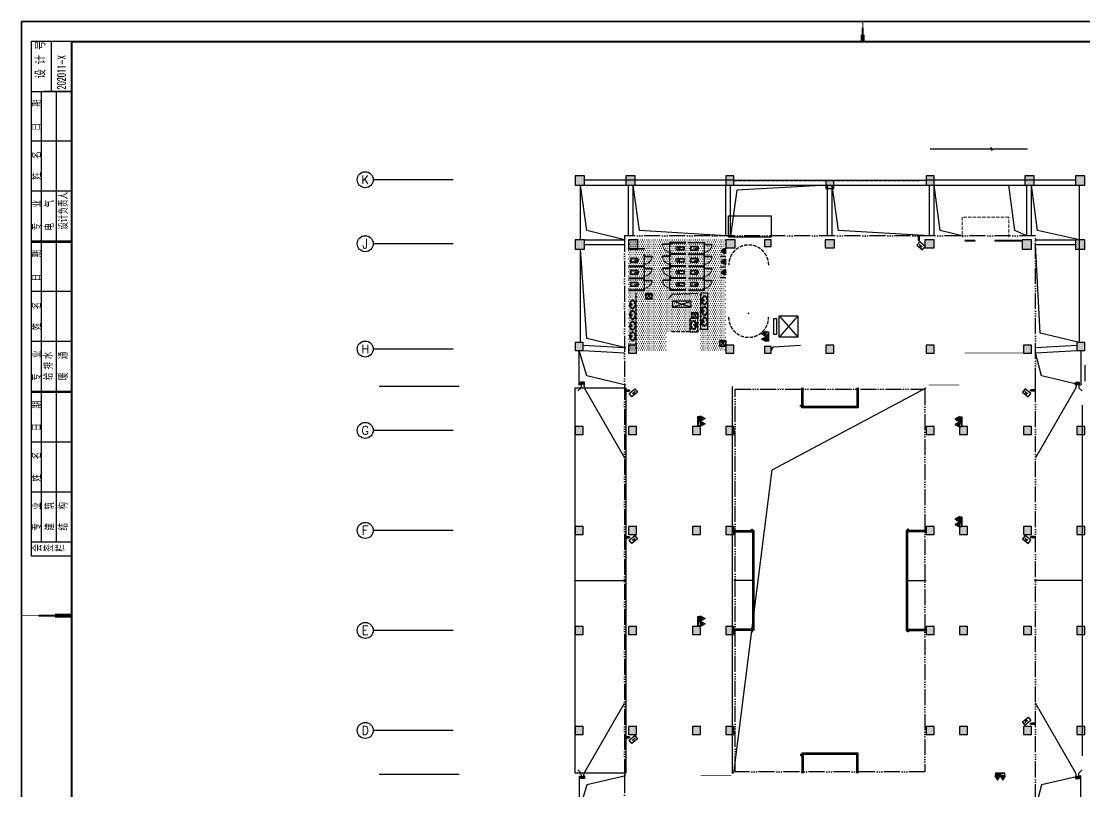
# Model space of a CAD drawing. Extents: x -55438775289 to -98440, y -7665632576 to 9496667396.
# Drawn here: x -234616 to -154877, y 109380 to 167161 of the extents above; entities that cross this region are included whole.
import ezdxf
from ezdxf.enums import TextEntityAlignment as Align

# ---------------------------------------------------------------- set-up
doc = ezdxf.new("R2010")
doc.units = 0
doc.header["$LTSCALE"] = 1000
for name, pattern in [('行政综合楼底图$0$ACAD_ISO06W100', [37.5, 24, -3, 0.5, -3, 0.5, -3, 0.5, -3]), ('行政综合楼底图$0$DASH', [0.35, 0.25, -0.1]), ('行政综合楼底图$0$HIDDEN2', [0.1875, 0.125, -0.0625])]:
    doc.linetypes.add(name, pattern=pattern)
doc.layers.get('0').update_dxf_attribs({"linetype": 'CONTINUOUS'})
for name, color, linetype in [('0AR', 8, 'CONTINUOUS'), ('FRAME', 7, 'CONTINUOUS'), ('行政综合楼底图$0$AXIS', 8, 'CONTINUOUS'), ('行政综合楼底图$0$AXIS_TEXT', 8, 'CONTINUOUS'), ('行政综合楼底图$0$DIM_SYMB', 8, 'CONTINUOUS'), ('行政综合楼底图$0$E_LINE', 8, 'CONTINUOUS'), ('行政综合楼底图$0$EQUIP_消火栓', 8, 'CONTINUOUS'), ('行政综合楼底图$0$EQUIP_灭火器', 8, 'CONTINUOUS'), ('行政综合楼底图$0$EVTR', 8, 'CONTINUOUS'), ('行政综合楼底图$0$HANDRAIL', 8, 'CONTINUOUS'), ('行政综合楼底图$0$JS-柱', 8, 'CONTINUOUS'), ('行政综合楼底图$0$LINE', 8, 'CONTINUOUS'), ('行政综合楼底图$0$LVTRY', 8, 'CONTINUOUS'), ('行政综合楼底图$0$PUB_HATCH', 8, 'CONTINUOUS'), ('行政综合楼底图$0$roof', 8, 'CONTINUOUS'), ('行政综合楼底图$0$SPACE_HATCH', 8, 'CONTINUOUS'), ('行政综合楼底图$0$STAIR', 8, 'CONTINUOUS'), ('行政综合楼底图$0$SURFACE', 8, 'CONTINUOUS'), ('行政综合楼底图$0$WALL', 8, 'CONTINUOUS'), ('行政综合楼底图$0$WATER', 8, 'CONTINUOUS'), ('行政综合楼底图$0$WINDOW', 8, 'CONTINUOUS'), ('行政综合楼底图$0$Z-电器', 8, 'CONTINUOUS'), ('行政综合楼底图$0$挡烟垂壁', 8, 'CONTINUOUS'), ('行政综合楼底图$0$洁具', 8, 'CONTINUOUS'), ('行政综合楼底图$0$空调', 8, 'CONTINUOUS')]:
    doc.layers.add(name, color=color, linetype=linetype)
doc.layers.add('行政综合楼底图$0$_0', color=8, linetype='CONTINUOUS', lineweight=0)
doc.layers.add('行政综合楼底图$0$COLU', color=8, linetype='CONTINUOUS', lineweight=30)
doc.styles.add('FRAME-3', font='romans.shx', dxfattribs={"width": 0.7, "bigfont": 'hztxt.shx'})
doc.styles.add('行政综合楼底图$0$_TCH_AXIS', font='COMPLEX', dxfattribs={"bigfont": 'GBCBIG'})
doc.styles.add('行政综合楼底图$0$COMPLEX', font='COMPLEX')
doc.styles.add('行政综合楼底图$0$DIM_FONT', font='SIMPLEX', dxfattribs={"width": 0.7, "bigfont": 'GBCBIG'})

# ---------------------------------------------------------------- blocks, each defined once
blk = doc.blocks.new('行政综合楼底图$0$54i6iws5oo7folpdusthhs')
at = {"color": 253}
for points in [[(6304, 5690), (3370, 5007), (2804, 3090)], [(40404, 5690), (37470, 5007), (37005, 3273)], [(6304, 2891), (3370, 2207), (2904, -4510)], [(40304, 2490), (37370, 1807), (37005, -4860)], [(6204, -5210), (3370, -5893), (2904, -9310)], [(13804, -5509), (7320, -5893), (6854, -9310)], [(21429, -9310), (14620, -8926), (14154, -5509)], [(29054, -5509), (22245, -5893), (21779, -9310)], [(31504, -5509), (29870, -5893), (29404, -9310)], [(36355, -5509), (35470, -5893), (35005, -9310)], [(40304, -5210), (37170, -5893), (36705, -9310)]]:
    blk.add_lwpolyline(points, dxfattribs=at)
at = {"layer": '行政综合楼底图$0$LINE'}
for points in [[(2804, 5690), (2804, 3090)], [(40404, 3090), (40404, 5690)], [(40705, 4190), (40705, 5390)], [(3104, 3090), (6204, 3273)], [(37005, 3273), (40105, 3090)], [(2904, 2490), (2904, -4510)], [(3104, 2690), (6204, 2873)], [(37005, 2873), (40105, 2690)], [(40304, 2490), (40304, -9310)], [(2904, -5210), (2904, -9310)], [(3204, -4860), (6204, -4860)], [(3204, -5210), (6204, -5210)], [(6504, -5509), (6504, -9310)], [(6854, -5509), (6854, -9310)], [(13804, -5509), (13804, -9310)], [(14154, -5509), (14154, -9310)], [(21429, -5509), (21429, -9310)], [(21779, -5509), (21779, -9310)], [(29054, -5509), (29054, -9310)], [(29404, -5509), (29404, -9310)], [(36355, -5509), (36355, -9310)], [(36705, -5509), (36705, -9310)], [(37005, -4860), (40004, -4860)], [(37005, -5210), (40004, -5210)], [(3204, -9310), (40004, -9310)], [(3204, -9710), (14404, -9710)], [(28804, -9660), (14404, -9660)], [(14404, -9710), (14404, -9660)], [(28804, -9710), (28804, -9660)], [(28804, -9710), (40004, -9710)]]:
    blk.add_lwpolyline(points, dxfattribs=at)
blk = doc.blocks.new('行政综合楼底图$0$儿童房给如果')
at = {"layer": '行政综合楼底图$0$WATER', "linetype": '行政综合楼底图$0$DASH', "ltscale": 0.1}
for p, q in [((368439, 688329), (368439, 688539)), ((368739, 688539), (368439, 688539)), ((368449, 688329), (368449, 688529)), ((368729, 688529), (368449, 688529)), ((368524, 688509), (368469, 688129)), ((368654, 688509), (368708, 688129)), ((368729, 688329), (368729, 688529)), ((368739, 688329), (368739, 688539))]:
    blk.add_line(p, q, dxfattribs=at)
blk.add_lwpolyline([(368654, 688509), (368524, 688509)], dxfattribs=at)
blk.add_circle((368589, 688454), 55, dxfattribs=at)
blk = doc.blocks.new('行政综合楼底图$0$dajtriktwkk5kwtjshsh')
at = {"layer": '行政综合楼底图$0$LVTRY'}
for p, q in [((-35580, 1974), (-35811, 1744)), ((1759, 1974), (1989, 1744)), ((-35580, -26926), (-35811, -26696)), ((1759, -26926), (1989, -26696))]:
    blk.add_line(p, q, dxfattribs=at)
for points in [[(-35341, 1974), (-32311, -3275)], [(1520, 1974), (-1511, -3275)], [(-36011, -12476), (-32211, -12476)], [(1989, -12476), (-1611, -12476)], [(-35341, -26926), (-32311, -21677)], [(1520, -26926), (-1511, -21677)]]:
    blk.add_lwpolyline(points, dxfattribs=at)
at = {"layer": '行政综合楼底图$0$_0'}
blk.add_blockref('行政综合楼底图$0$儿童房给如果', (-404049, -686155), dxfattribs=at)
at = {"layer": '行政综合楼底图$0$_0', "xscale": -1}
blk.add_blockref('行政综合楼底图$0$儿童房给如果', (370228, -686155), dxfattribs=at)
at = {"layer": '行政综合楼底图$0$_0', "xscale": -1, "rotation": 180}
blk.add_blockref('行政综合楼底图$0$儿童房给如果', (-404049, 661203), dxfattribs=at)
at = {"layer": '行政综合楼底图$0$_0', "rotation": 180}
blk.add_blockref('行政综合楼底图$0$儿童房给如果', (370228, 661203), dxfattribs=at)
blk = doc.blocks.new('行政综合楼底图$0$$TwtSys$00000434')
for p, q in [((-0.5, 0.5), (-0.5, -0.5)), ((-0.5, -0.5), (0.5, 0.5)), ((0.5, 0.5), (-0.5, 0.5)), ((0.5, -0.5), (0.5, 0.5)), ((-0.5, -0.5), (0.5, -0.5))]:
    blk.add_line(p, q)
blk.add_solid([(0.5, -0.5), (0.5, 0.5), (-0.5, -0.5)])
blk = doc.blocks.new('行政综合楼底图$0$$TWTSYS$00000546')
h = blk.add_hatch()
h.set_pattern_fill('ANSI31', color=256, scale=200, style=0)
h.set_pattern_definition([(45, (-38543.802, -6670.83), (-17.67767, 17.67767), [])])
h.paths.add_polyline_path([(-65, 174), (65, 174), (65, 44), (-65, 44)])
for points in [[(0, 344), (-198, 0), (198, 0)], [(-65, 174), (65, 174), (65, 44), (-65, 44)]]:
    blk.add_lwpolyline(points, close=True)
blk = doc.blocks.new('行政综合楼底图$0$xhs2')
at = {"layer": '行政综合楼底图$0$EQUIP_消火栓', "xscale": 700, "zscale": 700}
for p, yscale, rotation in [((-5010, 21484), -200, 270.0000050090401), ((-10110, 15134), -200, 90.0000050090401), ((9490, 15084), 200, 89.99999499095989), ((9490, 7584), 200, 89.99999499095989), ((-10110, 134), -200, 90.0000050090401), ((12440, -11366), 200, 179.9999949909599), ((-960, -13966), 200, 359.9999949909599)]:
    blk.add_blockref('行政综合楼底图$0$$TwtSys$00000434', p, dxfattribs=dict(at, yscale=yscale, rotation=rotation))
at = {"layer": '行政综合楼底图$0$EQUIP_灭火器', "color": 0, "yscale": -1}
for p, rotation in [((-5110, 21682), 270.0000050090401), ((-5110, 21285), 270.0000050090401), ((-10010, 15332), 90.00000500904005), ((-10010, 14935), 90.00000500904005), ((-10010, 332), 90.00000500904005), ((-10010, -65), 90.00000500904005)]:
    blk.add_blockref('行政综合楼底图$0$$TWTSYS$00000546', p, dxfattribs=dict(at, rotation=rotation))
at = {"layer": '行政综合楼底图$0$EQUIP_灭火器', "color": 0}
for p, rotation in [((9390, 15282), 89.99999499095989), ((9390, 14885), 89.99999499095989), ((9390, 7782), 89.99999499095989), ((9390, 7385), 89.99999499095989), ((12242, -11466), 179.9999949909599), ((12639, -11466), 179.9999949909599)]:
    blk.add_blockref('行政综合楼底图$0$$TWTSYS$00000546', p, dxfattribs=dict(at, rotation=rotation))
for p in [(-1158, -13866), (-761, -13866)]:
    blk.add_blockref('行政综合楼底图$0$$TWTSYS$00000546', p, dxfattribs=at)
blk = doc.blocks.new('行政综合楼底图$0$$DorLib2D$00000001')
for p, q in [((0.45, 0.975), (0.5, 0.975)), ((0.45, 0), (0.45, 0.975)), ((0.5, 0), (0.45, 0)), ((0.5, 0), (0.5, 0.975))]:
    blk.add_line(p, q)
at = {"lineweight": 13}
blk.add_arc((0.475, 0), 0.975, 91.46928, 180, dxfattribs=at)
blk = doc.blocks.new('行政综合楼底图$0$$lvtry$00000200')
at = {"color": 0}
for p, q in [((-110, -40, 0), (-110, -470, 0)), ((100, -30, 0), (-100, -30, 0)), ((110, -470, 0), (110, -40, 0))]:
    blk.add_line(p, q, dxfattribs=at)
at = {"color": 0, "elevation": 0}
blk.add_lwpolyline([(100, 0), (-100, 0, 0.414214), (-140, -40), (-140, -480, 0.414214), (-30, -590), (30, -590, 0.414214), (140, -480), (140, -40, 0.414214)], format="xyb", close=True, dxfattribs=at)
blk.add_lwpolyline([(140, -470), (-140, -470)], dxfattribs=at)
at = {"color": 0}
blk.add_circle((0, -359, 0), 20, dxfattribs=at)
for centre, start, end in [((-100, -40, 0), 90, 180), ((100, -40, 0), 0, 90)]:
    blk.add_arc(centre, 10, start, end, dxfattribs=at)
for p in [(0, 0), (0, -359, 0)]:
    blk.add_point(p, dxfattribs=at)
blk = doc.blocks.new('行政综合楼底图$0$WEWWW')
at = {"layer": '行政综合楼底图$0$洁具', "color": 201}
blk.add_line((1309138, 225223), (1309138, 225253), dxfattribs=at)
for points in [[(1307938, 224488), (1309138, 224488), (1309138, 225388)], [(1309108, 225253), (1309108, 225388)], [(1307938, 224518), (1309108, 224518), (1309108, 224653), (1309138, 224653)]]:
    blk.add_lwpolyline(points, dxfattribs=at)
at = {"layer": '行政综合楼底图$0$LVTRY', "rotation": 89.99964805849478}
blk.add_blockref('行政综合楼底图$0$$lvtry$00000200', (1308078, 224938, 0), dxfattribs=at)
at = {"layer": '行政综合楼底图$0$洁具', "color": 201, "extrusion": (0, 0, -1), "xscale": 600, "yscale": 600, "zscale": -100, "rotation": 90}
blk.add_blockref('行政综合楼底图$0$$DorLib2D$00000001', (-1309108, 224953), dxfattribs=at)
blk = doc.blocks.new('行政综合楼底图$0$$plan$00002813')
at = {"layer": '行政综合楼底图$0$LVTRY'}
blk.add_line((-112, -146), (114, -146), dxfattribs=at)
blk.add_lwpolyline([(-185, 0), (-185, -10), (-164, -10, 0.125587), (-163, -162, 0.087699), (-135, -207, -0.142493), (-79, -292, 0.309604), (0, -360, 0.229829), (59, -308, -0.1358), (128, -215, 0.187963), (170, -108, 0.056569), (165, -10), (185, -10), (185, 0)], format="xyb", close=True, dxfattribs=at)
for radius in [47.3, 34.6, 22.1]:
    blk.add_circle((0, -62), radius, dxfattribs=at)
for centre, radius, start, end in [((-382, -363), 346, 14.06156, 38.70013), ((-6, -276), 40.9, 183.65649, 351.93977), ((335, -366), 312, 135.28681, 164.39133)]:
    blk.add_arc(centre, radius, start, end, dxfattribs=at)
blk = doc.blocks.new('行政综合楼底图$0$$lvtry$00000174')
at = {"color": 0}
for p, q in [((-179, -96), (-17, -96)), ((-14, -152), (-54, -152)), ((-52, -25), (56, -25)), ((-52, -78), (-20, -78)), ((-22, -44), (-17, -142)), ((2, -208), (2, -161)), ((58, -152), (18, -152)), ((21, -142), (26, -44)), ((21, -96), (183, -96)), ((24, -78), (56, -78))]:
    blk.add_line(p, q, dxfattribs=at)
blk.add_lwpolyline([(-123, -18, 0.084172), (-219, -66, 0.106486), (-289, -143, 0.130324), (-310, -225, 0.130324), (-289, -308, 0.106486), (-219, -385, 0.084172), (-123, -433, 0.073176), (0, -451, 0.073176), (123, -433, 0.084172), (219, -385, 0.106486), (289, -308, 0.130324), (310, -225, 0.130324), (289, -143, 0.106486), (219, -66, 0.084172), (123, -18, 0.073176), (0, 0, 0.073176), (-123, -18)], format="xyb", dxfattribs=at)
for centre, radius in [((-52, -52), 19.4), ((-52, -52), 12.6), ((56, -52), 19.4), ((56, -52), 12.6)]:
    blk.add_circle(centre, radius, dxfattribs=at)
for centre, radius, start, end in [((-114, -224), 148, 125.21711, 225.40436), ((6, -130), 300, 221.74301, 269.24304), ((-179, -131), 35.1, 90, 125.21711), ((-52, -52), 26.5, 90, 270), ((2, -152), 30.9, 129.87131, 50.12869), ((2, -62), 29.9, 37.44023, 142.55977), ((2, -142), 19.1, 180, 0), ((2, -152), 19.3, 163.92741, 16.07259), ((-2, -130), 300, 270.75696, 318.25699), ((56, -52), 26.5, 270, 90), ((183, -131), 35.1, 54.78289, 90), ((118, -224), 148, 314.59564, 54.78289)]:
    blk.add_arc(centre, radius, start, end, dxfattribs=at)
for p in [(2, -62), (2, -152)]:
    blk.add_point(p, dxfattribs=at)
blk = doc.blocks.new('行政综合楼底图$0$$plan$00002154')
for p, q in [((-449.999625, 450), (449.999625, 450)), ((-449.999625, -450), (-449.999625, 450)), ((-399.999625, 400), (399.999625, 400)), ((-399.999625, 400), (-26.107125, 26.1075)), ((-399.999625, -400), (-399.999625, 400)), ((24.999625, 0), (-24.999625, 0)), ((0.000375, -25), (0.000375, 25)), ((26.392875, 26.3925), (399.999625, 400)), ((399.999625, 400), (399.999625, -400)), ((449.999625, 450), (449.999625, -450)), ((449.999625, -450), (-449.999625, -450)), ((-399.999625, -400), (-26.497125, -26.495)), ((399.999625, -400), (-399.999625, -400)), ((26.584875, -26.585), (399.999625, -400))]:
    blk.add_line(p, q)
for radius in [37.5, 25]:
    blk.add_circle((0.000375, 0), radius)
blk = doc.blocks.new('行政综合楼底图$0$q4853w6yeat4q3')
at = {"layer": '行政综合楼底图$0$PUB_HATCH'}
h = blk.add_hatch(dxfattribs=at)
h.set_pattern_fill('DOTS', color=256, scale=100)
h.set_pattern_definition([(0, (587061.73, 854825.42), (79.375, 158.75), [0, -158.75])])
h.paths.add_polyline_path([(-914, 1171), (-914, 2371), (-914, 2571), (1686, 2571), (1686, 1171), (3586, 1171), (3586, 9471), (-3714, 9471), (-3714, 1271), (-3714, 1171)])
blk.add_lwpolyline([(-714, 5071), (-434, 5377), (1486, 5471)])
at = {"layer": '行政综合楼底图$0$LVTRY'}
for points in [[(3586, 8206), (3186, 8206), (3186, 8236), (3586, 8236)], [(3586, 7406), (3186, 7406), (3186, 7436), (3586, 7436)], [(3586, 6606), (3186, 6606), (3186, 6636), (3586, 6636)], [(-3164, 5471), (-3164, 1721), (-3164, 1721), (-3164, 1721), (-3164, 1571)], [(1686, 2771), (2236, 2771), (2236, 5471), (1686, 5471), (1686, 2771)], [(1486, 3571), (886, 3571), (886, 2571), (1486, 2571), (1486, 3571)]]:
    blk.add_lwpolyline(points, dxfattribs=at)
at = {"layer": '行政综合楼底图$0$SPACE_HATCH'}
blk.add_lwpolyline([(986, 4421), (986, 4871), (-414, 4871), (-414, 4421), (986, 4421), (-414, 4871), (-414, 4421), (986, 4871)], dxfattribs=at)
at = {"layer": '行政综合楼底图$0$WINDOW', "linetype": '行政综合楼底图$0$DASH'}
blk.add_line((836, 2571), (-464, 2571), dxfattribs=at)
at = {"layer": '行政综合楼底图$0$洁具', "color": 201}
for points in [[(-3714, 8801), (-2514, 8801), (-2514, 8771), (-3714, 8771)], [(586, 9271), (-614, 9271), (-614, 9241), (586, 9241)], [(786, 9271), (1986, 9271), (1986, 9241), (786, 9241)]]:
    blk.add_lwpolyline(points, close=True, dxfattribs=at)
at = {"xscale": -1}
for p in [(1308523, -216117), (1308523, -217017), (1308523, -217917), (1308523, -218817)]:
    blk.add_blockref('行政综合楼底图$0$WEWWW', p, dxfattribs=at)
for p in [(-1307152, -216117), (-1311652, -217017), (-1307152, -217017), (-1311652, -217917), (-1307152, -217917), (-1311652, -218817), (-1307152, -218817)]:
    blk.add_blockref('行政综合楼底图$0$WEWWW', p)
at = {"layer": '行政综合楼底图$0$LVTRY'}
for name, p, rotation in [('行政综合楼底图$0$$plan$00002813', (3586, 8621), 270), ('行政综合楼底图$0$$plan$00002813', (3586, 7821), 270), ('行政综合楼底图$0$$plan$00002813', (3586, 7021), 270), ('行政综合楼底图$0$$lvtry$00000174', (-3639, 4620), 90), ('行政综合楼底图$0$$lvtry$00000174', (1761, 4920), 90), ('行政综合楼底图$0$$lvtry$00000174', (-3639, 3820), 90), ('行政综合楼底图$0$$lvtry$00000174', (1761, 4120), 90), ('行政综合楼底图$0$$lvtry$00000174', (-3639, 3020), 90), ('行政综合楼底图$0$$lvtry$00000174', (1388, 3073), 270), ('行政综合楼底图$0$$lvtry$00000174', (1761, 3320), 90), ('行政综合楼底图$0$$lvtry$00000174', (-3639, 2220), 90)]:
    blk.add_blockref(name, p, dxfattribs=dict(at, rotation=rotation))
at = {"layer": '行政综合楼底图$0$LVTRY', "xscale": 0.4999999999999998, "yscale": 0.4999999999999998, "zscale": 0.4999999999999998, "rotation": 179.9999999999794}
for p in [(-2189, 5246), (1261, 3796), (3361, 1696)]:
    blk.add_blockref('行政综合楼底图$0$$plan$00002154', p, dxfattribs=at)
blk = doc.blocks.new('行政综合楼底图$0$ay5au4343awu5riais')
at = {"color": 253}
for points in [[(6304, 5690), (3370, 5007), (2804, 3090)], [(40404, 5690), (37470, 5007), (37005, 3273)], [(6304, 2890), (3370, 2207), (2904, -4510)], [(40304, 2490), (39291, -3981), (37005, -4480)], [(6204, -5210), (3370, -5893), (2904, -9310)], [(13804, -5510), (7320, -5893), (6854, -9310)], [(21429, -5510), (14620, -5893), (14154, -9310)], [(29054, -5510), (22245, -5893), (21779, -9310)], [(36355, -5510), (34570, -5893), (34105, -9310)], [(40304, -5210), (37170, -5893), (36705, -9310)]]:
    blk.add_lwpolyline(points, dxfattribs=at)
at = {"layer": '行政综合楼底图$0$LINE'}
for points in [[(2804, 5690), (2804, 3090)], [(40404, 3090), (40404, 5690)], [(3104, 3090), (6204, 3273)], [(37005, 3273), (40105, 3090)], [(2904, 2490), (2904, -4510)], [(3105, 2740), (6204, 2908)], [(37005, 2908), (40105, 2740)], [(40304, 2490), (40304, -9310)], [(2904, -5210), (2904, -9310)], [(3204, -4860), (6204, -4860)], [(3204, -5210), (6204, -5210)], [(6504, -5510), (6504, -9310)], [(6854, -5510), (6854, -9310)], [(13804, -5510), (13804, -9310)], [(14154, -5510), (14154, -9310)], [(21429, -5510), (21429, -9310)], [(21779, -5510), (21779, -9310)], [(29054, -5510), (29054, -9310)], [(29404, -5510), (29404, -9310)], [(36355, -5510), (36355, -9310)], [(36705, -5510), (36705, -9310)], [(37005, -4860), (40004, -4860)], [(37005, -5210), (40004, -5210)], [(3204, -9310), (40004, -9310)], [(3204, -9710), (14404, -9710)], [(28804, -9660), (14404, -9660)], [(28804, -9710), (40004, -9710)]]:
    blk.add_lwpolyline(points, dxfattribs=at)
blk = doc.blocks.new('行政综合楼底图$0$二层柱网2020.4.24')
at = {"layer": '行政综合楼底图$0$JS-柱', "transparency": 33554687}
h = blk.add_hatch(color=8, dxfattribs=at)
h.dxf.hatch_style = 1
h.paths.add_polyline_path([(225758, 192882), (225058, 192882), (225058, 192182), (225758, 192182)])
h.paths.add_polyline_path([(229558, 192882), (228858, 192882), (228858, 192182), (229558, 192182)])
h.paths.add_polyline_path([(236958, 192882), (236358, 192882), (236358, 192182), (236958, 192182)])
h.paths.add_polyline_path([(244458, 192532), (243858, 192532), (243858, 191932), (244458, 191932)])
h.paths.add_polyline_path([(251958, 192882), (251358, 192882), (251358, 192182), (251958, 192182)])
h.paths.add_polyline_path([(259458, 192882), (258758, 192882), (258758, 192182), (259458, 192182)])
h.paths.add_polyline_path([(263258, 192882), (262558, 192882), (262558, 192182), (263258, 192182)])
h.paths.add_polyline_path([(263258, 188082), (262558, 188082), (262558, 187382), (263258, 187382)])
h.paths.add_polyline_path([(259258, 188082), (258558, 188082), (258558, 187382), (259258, 187382)])
h.paths.add_polyline_path([(251958, 188082), (251258, 188082), (251258, 187482), (251958, 187482)])
h.paths.add_polyline_path([(244508, 188082), (243808, 188082), (243808, 187482), (244508, 187482)])
h.paths.add_polyline_path([(239758, 188082), (239258, 188082), (239258, 187582), (239758, 187582)])
h.paths.add_polyline_path([(237058, 188082), (236358, 188082), (236358, 187482), (237058, 187482)])
h.paths.add_polyline_path([(229758, 188082), (229058, 188082), (229058, 187382), (229758, 187382)])
h.paths.add_polyline_path([(225758, 188082), (225058, 188082), (225058, 187382), (225758, 187382)])
h.paths.add_polyline_path([(225658, 180382), (225058, 180382), (225058, 179782), (225658, 179782)])
h.paths.add_polyline_path([(229658, 180182), (229058, 180182), (229058, 179582), (229658, 179582)])
h.paths.add_polyline_path([(236958, 180182), (236358, 180182), (236358, 179582), (236958, 179582)])
h.paths.add_polyline_path([(239758, 180082), (239258, 180082), (239258, 179582), (239758, 179582)])
h.paths.add_polyline_path([(244458, 180182), (243858, 180182), (243858, 179582), (244458, 179582)])
h.paths.add_polyline_path([(251958, 180182), (251358, 180182), (251358, 179582), (251958, 179582)])
h.paths.add_polyline_path([(259258, 180182), (258658, 180182), (258658, 179582), (259258, 179582)])
h.paths.add_polyline_path([(263258, 180382), (262658, 180382), (262658, 179782), (263258, 179782)])
h.paths.add_polyline_path([(259258, 174082), (258658, 174082), (258658, 173482), (259258, 173482)])
h.paths.add_polyline_path([(263258, 174082), (262658, 174082), (262658, 173482), (263258, 173482)])
h.paths.add_polyline_path([(254458, 174082), (253858, 174082), (253858, 173482), (254458, 173482)])
h.paths.add_polyline_path([(251958, 174082), (251358, 174082), (251358, 173482), (251958, 173482)])
h.paths.add_polyline_path([(236958, 174082), (236358, 174082), (236358, 173482), (236958, 173482)])
h.paths.add_polyline_path([(234458, 174082), (233858, 174082), (233858, 173482), (234458, 173482)])
h.paths.add_polyline_path([(229658, 174082), (229058, 174082), (229058, 173482), (229658, 173482)])
h.paths.add_polyline_path([(225658, 174082), (225058, 174082), (225058, 173482), (225658, 173482)])
h.paths.add_polyline_path([(236958, 166582), (236358, 166582), (236358, 165982), (236958, 165982)])
h.paths.add_polyline_path([(234458, 166582), (233858, 166582), (233858, 165982), (234458, 165982)])
h.paths.add_polyline_path([(229658, 166582), (229058, 166582), (229058, 165982), (229658, 165982)])
h.paths.add_polyline_path([(225658, 166582), (225058, 166582), (225058, 165982), (225658, 165982)])
h.paths.add_polyline_path([(263258, 166582), (262658, 166582), (262658, 165982), (263258, 165982)])
h.paths.add_polyline_path([(259258, 166582), (258658, 166582), (258658, 165982), (259258, 165982)])
h.paths.add_polyline_path([(254458, 166582), (253858, 166582), (253858, 165982), (254458, 165982)])
h.paths.add_polyline_path([(251958, 166582), (251358, 166582), (251358, 165982), (251958, 165982)])
h.paths.add_polyline_path([(263258, 159082), (262658, 159082), (262658, 158482), (263258, 158482)])
h.paths.add_polyline_path([(259258, 159082), (258658, 159082), (258658, 158482), (259258, 158482)])
h.paths.add_polyline_path([(254458, 159082), (253858, 159082), (253858, 158482), (254458, 158482)])
h.paths.add_polyline_path([(251958, 159082), (251358, 159082), (251358, 158482), (251958, 158482)])
h.paths.add_polyline_path([(236958, 159082), (236358, 159082), (236358, 158482), (236958, 158482)])
h.paths.add_polyline_path([(234458, 159082), (233858, 159082), (233858, 158482), (234458, 158482)])
h.paths.add_polyline_path([(229658, 159082), (229058, 159082), (229058, 158482), (229658, 158482)])
h.paths.add_polyline_path([(225658, 159082), (225058, 159082), (225058, 158482), (225658, 158482)])
h.paths.add_polyline_path([(236958, 151582), (236358, 151582), (236358, 150982), (236958, 150982)])
h.paths.add_polyline_path([(234458, 151582), (233858, 151582), (233858, 150982), (234458, 150982)])
h.paths.add_polyline_path([(229658, 151582), (229058, 151582), (229058, 150982), (229658, 150982)])
h.paths.add_polyline_path([(225658, 151582), (225058, 151582), (225058, 150982), (225658, 150982)])
h.paths.add_polyline_path([(263258, 151582), (262658, 151582), (262658, 150982), (263258, 150982)])
h.paths.add_polyline_path([(259258, 151582), (258658, 151582), (258658, 150982), (259258, 150982)])
h.paths.add_polyline_path([(254458, 151582), (253858, 151582), (253858, 150982), (254458, 150982)])
h.paths.add_polyline_path([(251958, 151582), (251358, 151582), (251358, 150982), (251958, 150982)])
h.paths.add_polyline_path([(263258, 145282), (262658, 145282), (262658, 144682), (263258, 144682)])
h.paths.add_polyline_path([(259258, 145482), (258658, 145482), (258658, 144882), (259258, 144882)])
h.paths.add_polyline_path([(256258, 145482), (255758, 145482), (255758, 144982), (256258, 144982)])
h.paths.add_polyline_path([(251958, 145482), (251358, 145482), (251358, 144882), (251958, 144882)])
h.paths.add_polyline_path([(236958, 145482), (236358, 145482), (236358, 144882), (236958, 144882)])
h.paths.add_polyline_path([(244458, 145482), (243858, 145482), (243858, 144882), (244458, 144882)])
h.paths.add_polyline_path([(229658, 145482), (229058, 145482), (229058, 144882), (229658, 144882)])
h.paths.add_polyline_path([(225658, 145282), (225058, 145282), (225058, 144682), (225658, 144682)])
h.paths.add_polyline_path([(237058, 137582), (236358, 137582), (236358, 136982), (237058, 136982)])
h.paths.add_polyline_path([(229758, 137682), (229058, 137682), (229058, 136982), (229758, 136982)])
h.paths.add_polyline_path([(225758, 137682), (225058, 137682), (225058, 136982), (225758, 136982)])
h.paths.add_polyline_path([(263258, 137682), (262558, 137682), (262558, 136982), (263258, 136982)])
h.paths.add_polyline_path([(259258, 137682), (258558, 137682), (258558, 136982), (259258, 136982)])
h.paths.add_polyline_path([(256258, 137482), (255758, 137482), (255758, 136982), (256258, 136982)])
h.paths.add_polyline_path([(251958, 137582), (251258, 137582), (251258, 136982), (251958, 136982)])
h.paths.add_polyline_path([(244508, 137582), (243808, 137582), (243808, 136982), (244508, 136982)])
h.paths.add_polyline_path([(263258, 132882), (262558, 132882), (262558, 132182), (263258, 132182)])
h.paths.add_polyline_path([(259458, 132882), (258758, 132882), (258758, 132182), (259458, 132182)])
h.paths.add_polyline_path([(251958, 132882), (251358, 132882), (251358, 132182), (251958, 132182)])
h.paths.add_polyline_path([(236958, 132882), (236358, 132882), (236358, 132182), (236958, 132182)])
h.paths.add_polyline_path([(229558, 132882), (228858, 132882), (228858, 132182), (229558, 132182)])
h.paths.add_polyline_path([(225758, 132882), (225058, 132882), (225058, 132182), (225758, 132182)])
h.paths.add_polyline_path([(244458, 133132), (243858, 133132), (243858, 132532), (244458, 132532)])
at = {"layer": '行政综合楼底图$0$COLU', "lineweight": -2}
for points in [[(225758, 192882), (225058, 192882), (225058, 192182), (225758, 192182)], [(229558, 192882), (228858, 192882), (228858, 192182), (229558, 192182)], [(236958, 192882), (236358, 192882), (236358, 192182), (236958, 192182)], [(244458, 192532), (243858, 192532), (243858, 191932), (244458, 191932)], [(251958, 192882), (251358, 192882), (251358, 192182), (251958, 192182)], [(259458, 192882), (258758, 192882), (258758, 192182), (259458, 192182)], [(263258, 192882), (262558, 192882), (262558, 192182), (263258, 192182)], [(225758, 188082), (225058, 188082), (225058, 187382), (225758, 187382)], [(229758, 188082), (229058, 188082), (229058, 187382), (229758, 187382)], [(237058, 188082), (236358, 188082), (236358, 187482), (237058, 187482)], [(239758, 188082), (239258, 188082), (239258, 187582), (239758, 187582)], [(244508, 188082), (243808, 188082), (243808, 187482), (244508, 187482)], [(251958, 188082), (251258, 188082), (251258, 187482), (251958, 187482)], [(259258, 188082), (258558, 188082), (258558, 187382), (259258, 187382)], [(263258, 188082), (262558, 188082), (262558, 187382), (263258, 187382)], [(225658, 180382), (225058, 180382), (225058, 179782), (225658, 179782)], [(263258, 180382), (262658, 180382), (262658, 179782), (263258, 179782)], [(229658, 180182), (229058, 180182), (229058, 179582), (229658, 179582)], [(236958, 180182), (236358, 180182), (236358, 179582), (236958, 179582)], [(239758, 180082), (239258, 180082), (239258, 179582), (239758, 179582)], [(244458, 180182), (243858, 180182), (243858, 179582), (244458, 179582)], [(251958, 180182), (251358, 180182), (251358, 179582), (251958, 179582)], [(259258, 180182), (258658, 180182), (258658, 179582), (259258, 179582)], [(225658, 174082), (225058, 174082), (225058, 173482), (225658, 173482)], [(229658, 174082), (229058, 174082), (229058, 173482), (229658, 173482)], [(234458, 174082), (233858, 174082), (233858, 173482), (234458, 173482)], [(236958, 174082), (236358, 174082), (236358, 173482), (236958, 173482)], [(251958, 174082), (251358, 174082), (251358, 173482), (251958, 173482)], [(254458, 174082), (253858, 174082), (253858, 173482), (254458, 173482)], [(259258, 174082), (258658, 174082), (258658, 173482), (259258, 173482)], [(263258, 174082), (262658, 174082), (262658, 173482), (263258, 173482)], [(225658, 166582), (225058, 166582), (225058, 165982), (225658, 165982)], [(229658, 166582), (229058, 166582), (229058, 165982), (229658, 165982)], [(234458, 166582), (233858, 166582), (233858, 165982), (234458, 165982)], [(236958, 166582), (236358, 166582), (236358, 165982), (236958, 165982)], [(251958, 166582), (251358, 166582), (251358, 165982), (251958, 165982)], [(254458, 166582), (253858, 166582), (253858, 165982), (254458, 165982)], [(259258, 166582), (258658, 166582), (258658, 165982), (259258, 165982)], [(263258, 166582), (262658, 166582), (262658, 165982), (263258, 165982)], [(225658, 159082), (225058, 159082), (225058, 158482), (225658, 158482)], [(229658, 159082), (229058, 159082), (229058, 158482), (229658, 158482)], [(234458, 159082), (233858, 159082), (233858, 158482), (234458, 158482)], [(236958, 159082), (236358, 159082), (236358, 158482), (236958, 158482)], [(251958, 159082), (251358, 159082), (251358, 158482), (251958, 158482)], [(254458, 159082), (253858, 159082), (253858, 158482), (254458, 158482)], [(259258, 159082), (258658, 159082), (258658, 158482), (259258, 158482)], [(263258, 159082), (262658, 159082), (262658, 158482), (263258, 158482)], [(225658, 151582), (225058, 151582), (225058, 150982), (225658, 150982)], [(229658, 151582), (229058, 151582), (229058, 150982), (229658, 150982)], [(234458, 151582), (233858, 151582), (233858, 150982), (234458, 150982)], [(236958, 151582), (236358, 151582), (236358, 150982), (236958, 150982)], [(251958, 151582), (251358, 151582), (251358, 150982), (251958, 150982)], [(254458, 151582), (253858, 151582), (253858, 150982), (254458, 150982)], [(259258, 151582), (258658, 151582), (258658, 150982), (259258, 150982)], [(263258, 151582), (262658, 151582), (262658, 150982), (263258, 150982)], [(225658, 145282), (225058, 145282), (225058, 144682), (225658, 144682)], [(229658, 145482), (229058, 145482), (229058, 144882), (229658, 144882)], [(236958, 145482), (236358, 145482), (236358, 144882), (236958, 144882)], [(244458, 145482), (243858, 145482), (243858, 144882), (244458, 144882)], [(251958, 145482), (251358, 145482), (251358, 144882), (251958, 144882)], [(256258, 145482), (255758, 145482), (255758, 144982), (256258, 144982)], [(259258, 145482), (258658, 145482), (258658, 144882), (259258, 144882)], [(263258, 145282), (262658, 145282), (262658, 144682), (263258, 144682)], [(225758, 137682), (225058, 137682), (225058, 136982), (225758, 136982)], [(229758, 137682), (229058, 137682), (229058, 136982), (229758, 136982)], [(237058, 137582), (236358, 137582), (236358, 136982), (237058, 136982)], [(244508, 137582), (243808, 137582), (243808, 136982), (244508, 136982)], [(251958, 137582), (251258, 137582), (251258, 136982), (251958, 136982)], [(256258, 137482), (255758, 137482), (255758, 136982), (256258, 136982)], [(259258, 137682), (258558, 137682), (258558, 136982), (259258, 136982)], [(263258, 137682), (262558, 137682), (262558, 136982), (263258, 136982)], [(225758, 132882), (225058, 132882), (225058, 132182), (225758, 132182)], [(229558, 132882), (228858, 132882), (228858, 132182), (229558, 132182)], [(236958, 132882), (236358, 132882), (236358, 132182), (236958, 132182)], [(244458, 133132), (243858, 133132), (243858, 132532), (244458, 132532)], [(251958, 132882), (251358, 132882), (251358, 132182), (251958, 132182)], [(259458, 132882), (258758, 132882), (258758, 132182), (259458, 132182)], [(263258, 132882), (262558, 132882), (262558, 132182), (263258, 132182)]]:
    blk.add_lwpolyline(points, close=True, dxfattribs=at)
blk = doc.blocks.new('行政综合楼底图$0$A$C41442FB6')
at = {"layer": '行政综合楼底图$0$Z-电器'}
blk.add_lwpolyline([(0, 550), (330, 550), (330, 0), (0, 0)], close=True, dxfattribs=at)
at = {"layer": '行政综合楼底图$0$Z-电器', "linetype": 'Continuous', "style": '行政综合楼底图$0$DIM_FONT', "width": 0.8}
blk.add_text('k', height=300, rotation=359.94546, dxfattribs=at).set_placement((123, 165))
blk = doc.blocks.new('行政综合楼底图$0$ktd2')
at = {"linetype": 'Continuous', "ltscale": 0.5}
for p, q in [((-48, -300), (-48, 0)), ((48, 0), (-48, 0)), ((0, -360), (0, 60)), ((48, -300), (48, 0)), ((-48, -300), (48, -300))]:
    blk.add_line(p, q, dxfattribs=at)
at = {"linetype": '行政综合楼底图$0$HIDDEN2', "ltscale": 0.5}
blk.add_solid([(-48, -300), (-48, 0), (48, 0), (48, -300)], dxfattribs=at)
blk = doc.blocks.new('行政综合楼底图$0$_AXISO')
blk.add_circle((0, 0), 0.5)
at = {"layer": '行政综合楼底图$0$AXIS_TEXT', "style": '行政综合楼底图$0$COMPLEX', "width": 1.041667}
blk.add_attdef('A', text='', height=0.56, dxfattribs=at).set_placement((-0.25, -0.28), (0.25, -0.28), align=Align.FIT)
blk = doc.blocks.new('行政综合楼底图')
at = {"color": 253}
blk.add_lwpolyline([(-843780, -73665), (-843622, -73393), (-841580, -73265)], dxfattribs=at)
blk.add_lwpolyline([(-858480, -76465), (-854680, -76465), (-854680, -105365), (-858480, -105365)], close=True)
for points in [[(-837280, -76465), (-837280, -77965), (-841480, -77965), (-841480, -76465)], [(-837380, -76465), (-837380, -77865), (-841380, -77865), (-841380, -76465)], [(-820480, -77765), (-820480, -104065)], [(-837280, -105365), (-837280, -103865), (-841480, -103865), (-841480, -105365)], [(-837380, -105365), (-837380, -103965), (-841380, -103965), (-841380, -105365)]]:
    blk.add_lwpolyline(points)
at = {"layer": '行政综合楼底图$0$_0', "linetype": '行政综合楼底图$0$DASH'}
blk.add_lwpolyline([(-825980, -65165), (-825980, -63665), (-829480, -63665), (-829480, -65165)], dxfattribs=at)
at = {"layer": '行政综合楼底图$0$AXIS'}
for p, q in [((-867630, -60865), (-873630, -60865)), ((-867630, -65665), (-873630, -65665)), ((-867630, -73565), (-873630, -73565)), ((-867180, -76365), (-873180, -76365)), ((-867630, -79665), (-873630, -79665)), ((-867630, -87165), (-873630, -87165)), ((-867630, -94665), (-873630, -94665)), ((-867630, -102165), (-873630, -102165)), ((-867180, -105465), (-873180, -105465))]:
    blk.add_line(p, q, dxfattribs=at)
at = {"layer": '行政综合楼底图$0$DIM_SYMB'}
blk.add_lwpolyline([(-831880, -58560), (-827330, -58560), (-827292, -58455), (-827255, -58665), (-827218, -58560), (-824580, -58560)], dxfattribs=at)
at = {"layer": '行政综合楼底图$0$E_LINE', "linetype": '行政综合楼底图$0$DASH'}
for points in [[(-846580, -60915), (-832730, -60915)], [(-846580, -61265), (-832730, -61265)]]:
    blk.add_lwpolyline(points, dxfattribs=at)
at = {"layer": '行政综合楼底图$0$E_LINE'}
blk.add_lwpolyline([(-843780, -65165), (-846980, -65165), (-846980, -63565), (-843780, -63565)], close=True, dxfattribs=at)
for points in [[(-846580, -87165), (-845080, -87165), (-845080, -94665), (-846580, -94665)], [(-846580, -87265), (-845180, -87265), (-845180, -94565), (-846580, -94565)], [(-832180, -87165), (-833680, -87165), (-833680, -94665), (-832180, -94665)], [(-832180, -87265), (-833580, -87265), (-833580, -94565), (-832180, -94565)]]:
    blk.add_lwpolyline(points, dxfattribs=at)
at = {"layer": '行政综合楼底图$0$EVTR'}
for p, q in [((-843580, -71265), (-843380, -71265)), ((-843580, -72465), (-843580, -71265)), ((-843380, -71265), (-843380, -72465)), ((-843180, -71065), (-841780, -71065)), ((-843180, -72665), (-843180, -71065)), ((-843180, -71065), (-841780, -72665)), ((-841780, -71065), (-843180, -72665)), ((-841780, -71065), (-841780, -72665)), ((-843380, -72465), (-843580, -72465)), ((-841780, -72665), (-843180, -72665))]:
    blk.add_line(p, q, dxfattribs=at)
at = {"layer": '行政综合楼底图$0$HANDRAIL'}
for points in [[(-828530, -65415), (-829280, -65415)], [(-828530, -65465), (-829280, -65465)], [(-828530, -65415), (-828530, -65465)], [(-824980, -65415), (-827030, -65415)], [(-827030, -65415), (-827030, -65465)], [(-824980, -65465), (-827030, -65465)]]:
    blk.add_lwpolyline(points, dxfattribs=at)
at = {"layer": '行政综合楼底图$0$LINE'}
blk.add_line((-846680, -105395), (-846680, -76365), dxfattribs=at)
blk.add_lwpolyline([(-846580, -105365), (-843715, -82622), (-832180, -76465)], dxfattribs=at)
blk.add_lwpolyline([(-846580, -105365), (-843715, -82622), (-832180, -76465)], dxfattribs=at)
blk.add_lwpolyline([(-846580, -105365), (-843715, -82622), (-832180, -76465)], dxfattribs=at)
at = {"layer": '行政综合楼底图$0$LVTRY'}
for points in [[(-845180, -90915), (-846580, -90915)], [(-833580, -90915), (-832180, -90915)]]:
    blk.add_lwpolyline(points, dxfattribs=at)
at = {"layer": '行政综合楼底图$0$roof'}
for points in [[(-841380, -77865), (-841480, -77865), (-841580, -77865), (-841580, -77785), (-841380, -77785), (-841380, -77865)], [(-845260, -87265), (-845260, -87165), (-845260, -87065), (-845180, -87065), (-845180, -87265), (-845260, -87265)], [(-833500, -87265), (-833500, -87165), (-833500, -87065), (-833580, -87065), (-833580, -87265), (-833500, -87265)], [(-845260, -94565), (-845260, -94665), (-845260, -94765), (-845180, -94765), (-845180, -94565), (-845260, -94565)], [(-833500, -94565), (-833500, -94665), (-833500, -94765), (-833580, -94765), (-833580, -94565), (-833500, -94565)], [(-841380, -103965), (-841480, -103965), (-841580, -103965), (-841580, -104045), (-841380, -104045), (-841380, -103965)]]:
    blk.add_lwpolyline(points, dxfattribs=at)
at = {"layer": '行政综合楼底图$0$STAIR'}
blk.add_line((-845530, -70885), (-845430, -70885), dxfattribs=at)
at = {"layer": '行政综合楼底图$0$STAIR', "color": 8, "linetype": '行政综合楼底图$0$DASH'}
for centre, start, end in [((-845477, -67265), 0, 180), ((-845480, -71185), 180, 0)]:
    blk.add_arc(centre, 1500, start, end, dxfattribs=at)
at = {"layer": '行政综合楼底图$0$SURFACE', "linetype": '行政综合楼底图$0$ACAD_ISO06W100', "ltscale": 0.05}
blk.add_lwpolyline([(-823980, -76165), (-823980, -65065), (-854780, -65065), (-854780, -76165), (-854780, -76165), (-854780, -76165), (-854780, -76165), (-854780, -105465), (-854780, -105665), (-854780, -105665), (-854780, -116765), (-823980, -116765), (-823980, -105665), (-823980, -105665), (-823980, -105665), (-823980, -76365), (-823980, -76165), (-823980, -76165)], dxfattribs=at)
blk.add_lwpolyline([(-846480, -76565), (-832280, -76565), (-832280, -105265), (-846480, -105265)], close=True, dxfattribs=at)
at = {"layer": '行政综合楼底图$0$挡烟垂壁', "linetype": '行政综合楼底图$0$DASH', "const_width": 50}
for points in [[(-829280, -73865), (-824280, -73865)], [(-831980, -76265), (-829680, -76265)], [(-849080, -105565), (-846780, -105565)]]:
    blk.add_lwpolyline(points, dxfattribs=at)
for name, p in [('行政综合楼底图$0$q4853w6yeat4q3', (-850766, -74837)), ('行政综合楼底图$0$ay5au4343awu5riais', (-860984, -111256))]:
    blk.add_blockref(name, p)
at = {"layer": '行政综合楼底图$0$AXIS'}
ref = blk.add_blockref('行政综合楼底图$0$_AXISO', (-874230, -60865), dxfattribs=dict(at, xscale=1200, yscale=1200, zscale=1200))
ref.add_attrib('A', 'K', dxfattribs={"layer": '行政综合楼底图$0$AXIS_TEXT', "height": 623, "style": '行政综合楼底图$0$_TCH_AXIS'}).set_placement((-874512, -61177), (-873948, -61177), align=Align.FIT)
ref = blk.add_blockref('行政综合楼底图$0$_AXISO', (-874230, -65665), dxfattribs=dict(at, xscale=1200, yscale=1200, zscale=1200))
ref.add_attrib('A', 'J', dxfattribs={"layer": '行政综合楼底图$0$AXIS_TEXT', "height": 744, "style": '行政综合楼底图$0$_TCH_AXIS'}).set_placement((-874425, -66037), (-874035, -66037), align=Align.FIT)
ref = blk.add_blockref('行政综合楼底图$0$_AXISO', (-874230, -73565), dxfattribs=dict(at, xscale=1200, yscale=1200, zscale=1200))
ref.add_attrib('A', 'H', dxfattribs={"layer": '行政综合楼底图$0$AXIS_TEXT', "height": 608, "style": '行政综合楼底图$0$_TCH_AXIS'}).set_placement((-874520, -73870), (-873940, -73870), align=Align.FIT)
ref = blk.add_blockref('行政综合楼底图$0$_AXISO', (-874230, -79665), dxfattribs=dict(at, xscale=1200, yscale=1200, zscale=1200))
ref.add_attrib('A', 'G', dxfattribs={"layer": '行政综合楼底图$0$AXIS_TEXT', "height": 638, "style": '行政综合楼底图$0$_TCH_AXIS'}).set_placement((-874503, -79984), (-873957, -79984), align=Align.FIT)
ref = blk.add_blockref('行政综合楼底图$0$_AXISO', (-874230, -87165), dxfattribs=dict(at, xscale=1200, yscale=1200, zscale=1200))
ref.add_attrib('A', 'F', dxfattribs={"layer": '行政综合楼底图$0$AXIS_TEXT', "height": 668, "style": '行政综合楼底图$0$_TCH_AXIS'}).set_placement((-874485, -87500), (-873975, -87500), align=Align.FIT)
ref = blk.add_blockref('行政综合楼底图$0$_AXISO', (-874230, -94665), dxfattribs=dict(at, xscale=1200, yscale=1200, zscale=1200))
ref.add_attrib('A', 'E', dxfattribs={"layer": '行政综合楼底图$0$AXIS_TEXT', "height": 668, "style": '行政综合楼底图$0$_TCH_AXIS'}).set_placement((-874485, -95000), (-873975, -95000), align=Align.FIT)
ref = blk.add_blockref('行政综合楼底图$0$_AXISO', (-874230, -102165), dxfattribs=dict(at, xscale=1200, yscale=1200, zscale=1200))
ref.add_attrib('A', 'D', dxfattribs={"layer": '行政综合楼底图$0$AXIS_TEXT', "height": 653, "style": '行政综合楼底图$0$_TCH_AXIS'}).set_placement((-874494, -102492), (-873966, -102492), align=Align.FIT)
at = {"layer": '行政综合楼底图$0$EQUIP_消火栓', "xscale": 700, "zscale": 700}
for p, yscale, rotation in [((-844080, -72615), -200, 270.0000050090401), ((-849180, -78965), -200, 90.0000050090401), ((-829580, -79015), 200, 89.99999499095989), ((-829580, -86515), 200, 89.99999499095989), ((-849180, -93965), -200, 90.0000050090401), ((-826630, -105465), 200, 179.9999949909599)]:
    blk.add_blockref('行政综合楼底图$0$$TwtSys$00000434', p, dxfattribs=dict(at, yscale=yscale, rotation=rotation))
at = {"layer": '行政综合楼底图$0$EQUIP_灭火器', "color": 0, "yscale": -1}
for p, rotation in [((-844180, -72417), 270.0000050090401), ((-844180, -72814), 270.0000050090401), ((-849080, -78767), 90.00000500904005), ((-849080, -79164), 90.00000500904005), ((-849080, -93767), 90.00000500904005), ((-849080, -94164), 90.00000500904005)]:
    blk.add_blockref('行政综合楼底图$0$$TWTSYS$00000546', p, dxfattribs=dict(at, rotation=rotation))
at = {"layer": '行政综合楼底图$0$EQUIP_灭火器', "color": 0}
for p, rotation in [((-829680, -78817), 89.99999499095989), ((-829680, -79214), 89.99999499095989), ((-829680, -86317), 89.99999499095989), ((-829680, -86714), 89.99999499095989), ((-826828, -105565), 179.9999949909599), ((-826432, -105565), 179.9999949909599)]:
    blk.add_blockref('行政综合楼底图$0$$TWTSYS$00000546', p, dxfattribs=dict(at, rotation=rotation))
at = {"layer": '行政综合楼底图$0$HANDRAIL'}
blk.add_blockref('行政综合楼底图$0$dajtriktwkk5kwtjshsh', (-822469, -78439), dxfattribs=at)
at = {"layer": '行政综合楼底图$0$JS-柱'}
blk.add_blockref('行政综合楼底图$0$二层柱网2020.4.24', (-1083538, -253447), dxfattribs=at)
at = {"layer": '行政综合楼底图$0$WALL', "color": 7, "xscale": -1, "rotation": 180}
blk.add_blockref('行政综合楼底图$0$54i6iws5oo7folpdusthhs', (-860984, -70575), dxfattribs=at)
at = {"layer": '行政综合楼底图$0$WINDOW'}
blk.add_blockref('行政综合楼底图$0$xhs2', (-839070, -94099), dxfattribs=at)
at = {"layer": '行政综合楼底图$0$空调'}
for name, p, rotation in [('行政综合楼底图$0$ktd2', (-832730, -65415), 180), ('行政综合楼底图$0$A$C41442FB6', (-854442, -76902), 310.4228730784755), ('行政综合楼底图$0$ktd2', (-824330, -76665), 90), ('行政综合楼底图$0$A$C41442FB6', (-854442, -87902), 310.4228730784755), ('行政综合楼底图$0$ktd2', (-824330, -87665), 90), ('行政综合楼底图$0$A$C41442FB6', (-824318, -101429), 130.4228730764012), ('行政综合楼底图$0$A$C41442FB6', (-854442, -102902), 310.4228730784755)]:
    blk.add_blockref(name, p, dxfattribs=dict(at, rotation=rotation))
at = {"layer": '行政综合楼底图$0$空调', "xscale": -1}
for name, p, rotation in [('行政综合楼底图$0$A$C41442FB6', (-832232, -65878), 49.5771269215245), ('行政综合楼底图$0$A$C41442FB6', (-824318, -76902), 49.57712692359876), ('行政综合楼底图$0$ktd2', (-854430, -76665), 270), ('行政综合楼底图$0$ktd2', (-854430, -87665), 270), ('行政综合楼底图$0$A$C41442FB6', (-824318, -87902), 49.57712692359876), ('行政综合楼底图$0$ktd2', (-824330, -101665), 90), ('行政综合楼底图$0$ktd2', (-854430, -102665), 270)]:
    blk.add_blockref(name, p, dxfattribs=dict(at, rotation=rotation))
blk = doc.blocks.new('a1')
at = {"layer": 'FRAME'}
for p, q in [((32720, 182140), (32720, 184640)), ((34720, 184640), (32720, 184640)), ((33720, 182140), (33720, 184640)), ((32720, 158920), (32720, 182140)), ((32720, 182140), (34720, 182140)), ((33220, 174660), (33220, 182140)), ((34720, 182140), (33320, 182140)), ((33970, 174660), (33970, 182140)), ((34720, 179660), (32720, 179660)), ((34720, 177160), (32720, 177160)), ((34720, 174660), (32720, 174660)), ((32720, 174620), (34720, 174620)), ((34720, 174620), (32720, 174620)), ((33220, 167140), (33220, 174620)), ((33970, 167140), (33970, 174620)), ((34720, 172140), (32720, 172140)), ((34720, 169640), (32720, 169640)), ((34720, 167140), (32720, 167140)), ((34720, 167100), (32720, 167100)), ((33220, 159620), (33220, 167100)), ((33970, 159620), (33970, 167100)), ((34720, 164620), (32720, 164620)), ((34720, 162120), (32720, 162120)), ((34720, 159620), (32720, 159620)), ((34620, 158920), (32720, 158920)), ((34620, 158920), (33220, 158920)), ((34720, 158920), (33570, 158920))]:
    blk.add_line(p, q, dxfattribs=at)
blk.add_lwpolyline([(32220, 126240), (116320, 126240), (116320, 185640), (32220, 185640)], close=True, dxfattribs=at)
for points, const_width in [([(74270, 185640), (74270, 184640)], 35), ([(74270, 184640), (74270, 184990)], 200), ([(74270, 184640), (74270, 185340)], 100), ([(32220, 155940), (34720, 155940)], 35), ([(34720, 155940), (33070, 155940)], 100), ([(34720, 155940), (33895, 155940)], 200)]:
    blk.add_lwpolyline(points, dxfattribs=dict(at, const_width=const_width))
at = {"layer": 'FRAME', "const_width": 100}
blk.add_lwpolyline([(34720, 127240), (115320, 127240), (115320, 184640), (34720, 184640)], close=True, dxfattribs=at)
at = {"layer": 'FRAME', "style": 'FRAME-3'}
for s, height, width, p in [('设 计 号', 500, 0.7, (33409, 182793)), ('202011-X', 400, 0.6, (34411, 182245)), ('期', 400, 0.7, (33175, 181378)), ('日', 400, 0.7, (33178, 180182)), ('名', 400, 0.7, (33201, 178779)), ('姓', 400, 0.7, (33189, 177734)), ('业', 400, 0.7, (33183, 176347)), ('气', 400, 0.7, (33836, 176349)), ('设计负责人', 400, 0.7, (34526, 175237)), ('专', 400, 0.7, (33189, 175197)), ('电', 400, 0.7, (33832, 175197)), ('期', 400, 0.7, (33175, 173858)), ('日', 400, 0.7, (33178, 172662)), ('名', 400, 0.7, (33201, 171259)), ('姓', 400, 0.7, (33189, 170214)), ('业', 400, 0.7, (33183, 168827)), ('水', 400, 0.7, (33771, 168760)), ('通', 400, 0.7, (34521, 168760)), ('排', 400, 0.7, (33776, 168245)), ('暖', 400, 0.7, (34526, 167717)), ('专', 400, 0.7, (33189, 167677)), ('给', 400, 0.7, (33776, 167717)), ('期', 400, 0.7, (33200, 166299)), ('日', 400, 0.7, (33203, 165168)), ('名', 400, 0.7, (33194, 163759)), ('姓', 400, 0.7, (33183, 162643)), ('业', 400, 0.7, (33192, 161237)), ('筑', 400, 0.7, (33843, 161240)), ('构', 400, 0.7, (34521, 161240)), ('专', 400, 0.7, (33197, 160192)), ('建', 400, 0.7, (33848, 160192)), ('结', 400, 0.7, (34526, 160197)), ('会', 400, 0.7, (33222, 159136)), ('签', 400, 0.7, (33797, 159136)), ('栏', 400, 0.7, (34361, 159136))]:
    blk.add_text(s, height=height, rotation=90, dxfattribs=dict(at, width=width)).set_placement(p)
blk = doc.blocks.new('打印框')
at = {"layer": 'FRAME'}
blk.add_lwpolyline([(-894711, 340006), (-810611, 340006), (-810611, 280606), (-894711, 280606)], close=True, dxfattribs=at)

msp = doc.modelspace()

# ---------------------------------------------------------------- block references
at = {"layer": '0AR'}
msp.add_blockref('行政综合楼底图', (665403, 216146), dxfattribs=at)

# ---------------------------------------------------------------- next in the draw order: block references
at = {"layer": 'FRAME', "xscale": 1.5, "yscale": 1.5, "zscale": 1.5}
for name, p in [('a1', (-282920, -111325)), ('打印框', (1107477, -342874))]:
    msp.add_blockref(name, p, dxfattribs=at)

doc.saveas('drawing.dxf')
